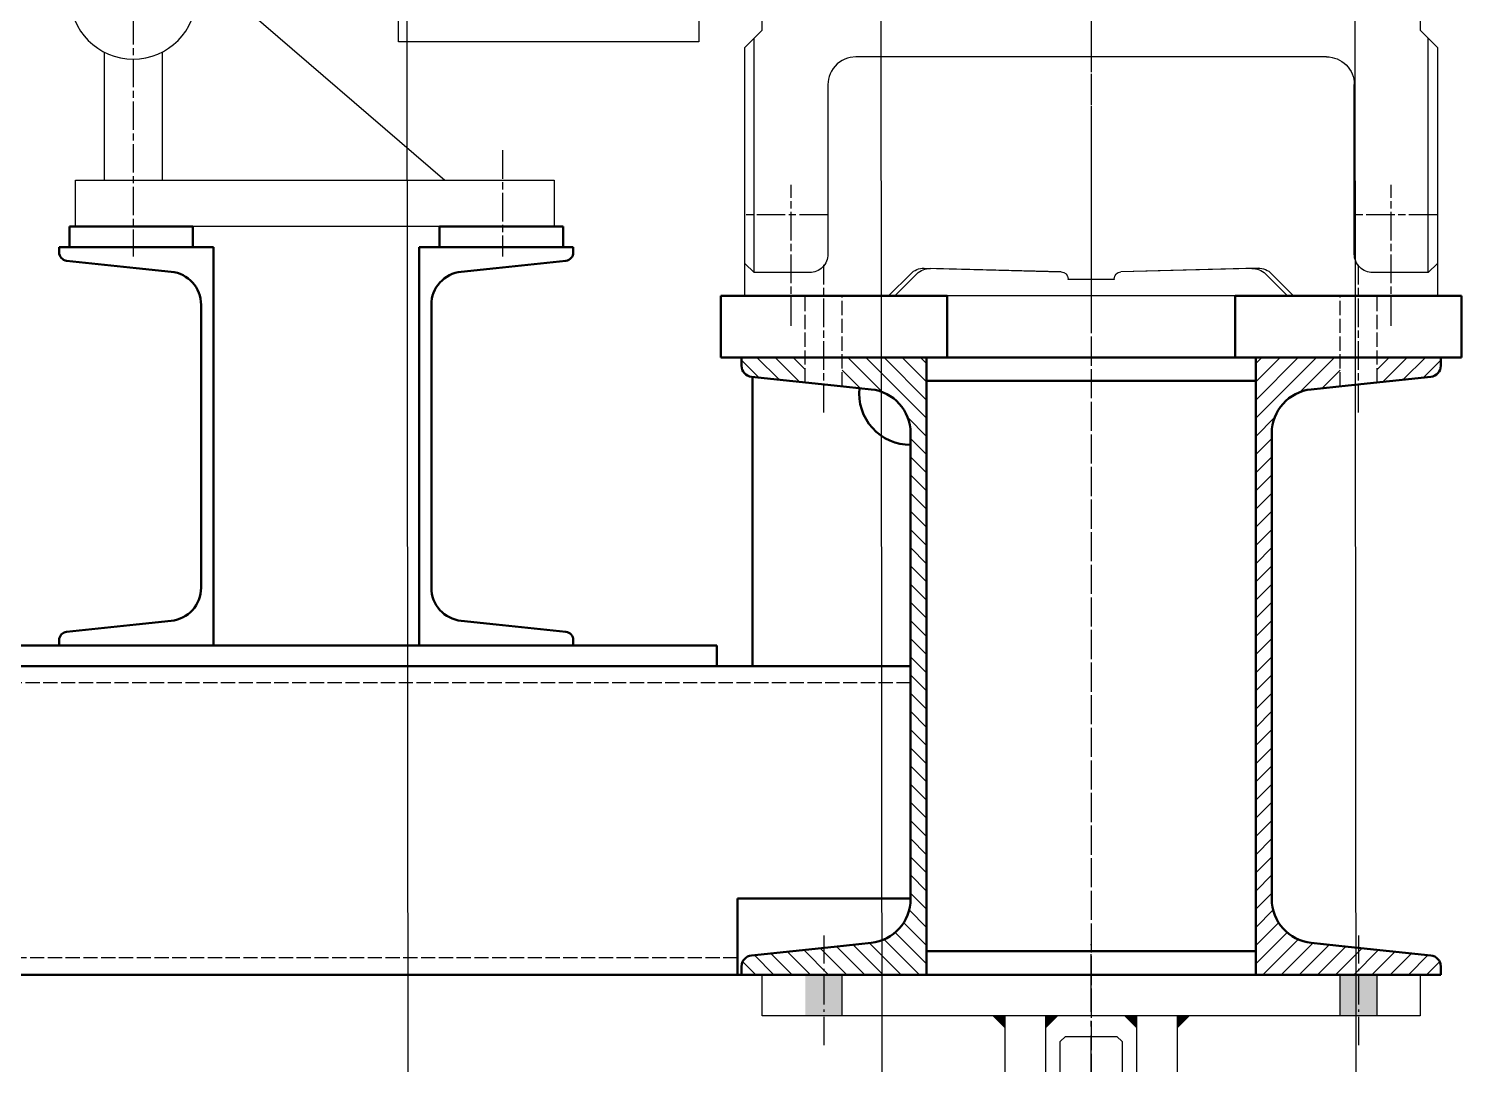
# Model space of a CAD drawing. Header units: millimetres. Extents: x -1263456 to 2767218, y -83310 to 50301.
# Drawn here: x 1099986 to 1100591, y -22327 to -21890 of the extents above; entities that cross this region are included whole.
import ezdxf

# ---------------------------------------------------------------- set-up
doc = ezdxf.new("R2010")
doc.units = ezdxf.units.MM
for name, pattern in [('AM_DIN_G_W050', [13.75, 9.75, -1.5, 1, -1.5]), ('AM_ISO02W050', [7.5, 6, -1.5]), ('AM_ISO08W050', [18, 12, -1.5, 3, -1.5]), ('gen7', [13.75, 9.75, -1.5, 1, -1.5]), ('GEN7A', [6.875, 4.75, -0.875, 0.375, -0.875])]:
    doc.linetypes.add(name, pattern=pattern)
doc.layers.get('0').update_dxf_attribs({"color": 255, "lineweight": 50})
for name, color, linetype in [('11', 7, 'Continuous'), ('3', 11, 'Continuous'), ('7', 4, 'gen7'), ('7AN', 4, 'GEN7A'), ('P-AM_7', 2, 'AM_DIN_G_W050')]:
    doc.layers.add(name, color=color, linetype=linetype)
for name, color, linetype, lineweight in [('AM_0', 7, 'Continuous', 50), ('AM_3', 6, 'AM_ISO02W050', 25), ('AM_7', 4, 'AM_ISO08W050', 25), ('AM_8', 1, 'Continuous', 25), ('P-AM_0', 7, 'Continuous', 50)]:
    doc.layers.add(name, color=color, linetype=linetype, lineweight=lineweight)

# ---------------------------------------------------------------- blocks, each defined once
blk = doc.blocks.new('gearbox with bearing')
at = {"ltscale": 2.5}
for p, q in [((-1303.85, -576.48), (-1303.85, -559.12)), ((-1026.15, -559.12), (-1026.15, -576.48)), ((-1026.15, -576.48), (-1303.85, -576.48))]:
    blk.add_line(p, q, dxfattribs=at)
for p, q in [((-1201.45, -576.48), (-1201.45, -680.62)), ((-1184.09, -615.53), (-1184.09, -576.48)), ((-1145.91, -576.48), (-1145.91, -658.92)), ((-1128.55, -680.62), (-1128.55, -576.48)), ((-1178.02, -587.33), (-1175.85, -585.16)), ((-1175.85, -585.16), (-1154.15, -585.16)), ((-1151.98, -587.33), (-1154.15, -585.16)), ((-1178.02, -911.8), (-1178.02, -587.33)), ((-1151.98, -587.33), (-1151.98, -911.8))]:
    blk.add_line(p, q)
for points in [[(-1201.45, -576.48), (-1206.66, -576.48), (-1201.45, -581.69)], [(-1184.09, -576.48), (-1184.09, -581.69), (-1178.89, -576.48)], [(-1145.91, -576.48), (-1151.12, -576.48), (-1145.91, -581.69)], [(-1128.55, -576.48), (-1128.55, -581.69), (-1123.34, -576.48)]]:
    blk.add_solid(points)
at = {"layer": '11'}
for p, q in [((-1303.82, -160.73), (-1303.82, 148.72)), ((-1026.21, 148.75), (-1026.21, -160.75)), ((-1330.6, -107.15), (-1330.6, -165.59)), ((-1551.17, -126.34), (-1437.74, -224.04)), ((-1457.23, -165.59), (-1457.23, -121.76)), ((-1311.13, -168.03), (-1303.82, -160.73)), ((-1026.21, -160.75), (-1018.92, -168.05)), ((-1330.6, -165.59), (-1457.23, -165.59)), ((-1330.6, -165.59), (-1330.6, -165.59)), ((-1330.6, -165.59), (-1330.6, -165.59)), ((-1311.13, -259.11), (-1311.13, -168.03)), ((-1307.23, -263), (-1307.23, -164.13)), ((-1022.8, -263), (-1022.8, -164.17)), ((-1018.92, -168.05), (-1018.9, -259.11)), ((-1581.42, -169.97), (-1581.42, -224.04)), ((-1557.07, -169.97), (-1557.07, -224.04)), ((-1272.17, -174.97), (-1273.08, -175.88)), ((-1271.16, -174.16), (-1272.17, -174.97)), ((-1270.09, -173.48), (-1271.16, -174.16)), ((-1268.96, -172.93), (-1270.09, -173.48)), ((-1267.81, -172.5), (-1268.96, -172.93)), ((-1266.64, -172.21), (-1267.81, -172.5)), ((-1264.37, -171.99), (-1266.64, -172.21)), ((-1264.37, -171.99), (-1264.37, -171.99)), ((-1065.66, -171.99), (-1264.37, -171.99)), ((-1275.54, -180.24), (-1275.84, -181.4)), ((-1275.12, -179.09), (-1275.54, -180.24)), ((-1274.57, -177.96), (-1275.12, -179.09)), ((-1273.88, -176.88), (-1274.57, -177.96)), ((-1273.08, -175.88), (-1273.88, -176.88)), ((-1276.01, -182.55), (-1276.06, -183.68)), ((-1276.06, -183.68), (-1276.06, -183.68)), ((-1276.06, -183.68), (-1276.06, -255.21)), ((-1275.84, -181.4), (-1276.01, -182.55)), ((-1053.97, -255.21), (-1053.97, -183.68)), ((-1593.6, -224.04), (-1391.54, -224.04)), ((-1593.6, -243.52), (-1593.6, -224.04)), ((-1391.54, -224.04), (-1391.54, -243.52)), ((-1391.54, -243.52), (-1593.6, -243.52)), ((-1311.13, -272.74), (-1311.13, -259.11)), ((-1307.23, -263), (-1311.13, -259.11)), ((-1018.9, -259.11), (-1022.8, -263)), ((-1018.9, -259.11), (-1018.9, -272.74)), ((-1283.85, -263), (-1307.23, -263)), ((-1250.47, -272.74), (-1241.16, -263.44)), ((-1238.58, -263.51), (-1247.81, -272.74)), ((-1235.45, -261.16), (-1177.6, -262.67)), ((-1177.6, -262.67), (-1232.86, -261.23)), ((-1174.76, -265.93), (-1174.76, -265.6)), ((-1155.27, -265.93), (-1174.76, -265.93)), ((-1155.27, -265.6), (-1155.27, -265.93)), ((-1094.58, -261.16), (-1152.43, -262.68)), ((-1097.17, -261.23), (-1152.43, -262.68)), ((-1082.22, -272.74), (-1091.45, -263.51)), ((-1079.57, -272.74), (-1088.87, -263.44)), ((-1022.8, -263), (-1046.18, -263)), ((-1018.9, -272.74), (-1311.13, -272.74))]:
    blk.add_line(p, q, dxfattribs=at)
at = {"layer": '11', "extrusion": (0, 0, -1)}
for centre, major_axis, start_param, end_param in [((-1569.25, -146.11), (-18.94, 18.94), 5.497787, 11.780972), ((-1065.66, -183.68), (-8.27, 8.27), 0.785352, 2.35615), ((-1283.85, -255.21), (5.51, 5.51), 0.785408, 2.356206), ((-1046.18, -255.21), (5.51, 5.51), 2.356262, 3.92706), ((-1235.65, -268.95), (5.51, 5.51), -1.570551, -0.759396), ((-1233.06, -269.02), (-5.51, 5.51), 0.000196, 0.811343), ((-1177.68, -265.6), (-2.07, 2.07), 0.811715, 2.356227), ((-1152.35, -265.6), (2.07, 2.07), 3.926916, 5.471449), ((-1096.97, -269.02), (5.51, 5.51), -0.81133, -0.000187), ((-1094.38, -268.95), (-5.51, 5.51), 0.759179, 1.570787)]:
    blk.add_ellipse(centre, major_axis=major_axis, ratio=1, start_param=start_param, end_param=end_param, dxfattribs=at)
at = {"layer": '3', "ltscale": 2.5}
for p, q in [((-1270.01, -576.48), (-1270.01, -559.12)), ((-1059.99, -576.48), (-1059.99, -559.12)), ((-1044.37, -576.48), (-1044.37, -559.12))]:
    blk.add_line(p, q, dxfattribs=at)
at = {"layer": '3'}
for points in [[(-1285.63, -559.12), (-1285.63, -576.48), (-1270.01, -559.12), (-1270.01, -576.48)], [(-1059.99, -559.12), (-1059.99, -576.48), (-1044.37, -559.12), (-1044.37, -576.48)]]:
    blk.add_solid(points, dxfattribs=at)
at = {"layer": '7', "ltscale": 2.5}
blk.add_line((-1165, -677.9), (-1165, -546.29), dxfattribs=at)
at = {"layer": '7AN', "ltscale": 2.5}
for p, q in [((-1277.82, -542.56), (-1277.82, -589.17)), ((-1052.18, -542.56), (-1052.18, -589.17))]:
    blk.add_line(p, q, dxfattribs=at)
at = {"layer": 'AM_0'}
for p, q in [((-1596.15, -243.52), (-1596.15, -252.2)), ((-1544.08, -243.52), (-1596.15, -243.52)), ((-1544.08, -252.2), (-1544.08, -243.52)), ((-1439.94, -252.2), (-1439.94, -243.52)), ((-1439.94, -243.52), (-1387.87, -243.52)), ((-1387.87, -243.52), (-1387.87, -252.2)), ((-1535.4, -252.2), (-1600.49, -252.2)), ((-1600.49, -252.2), (-1600.49, -254.47)), ((-1596.15, -252.2), (-1544.08, -252.2)), ((-1535.4, -420.27), (-1535.4, -252.2)), ((-1448.62, -420.27), (-1448.62, -252.2)), ((-1448.62, -252.2), (-1383.53, -252.2)), ((-1387.87, -252.2), (-1439.94, -252.2)), ((-1383.53, -252.2), (-1383.53, -254.47)), ((-1597.34, -257.96), (-1567.95, -261.05)), ((-1386.68, -257.96), (-1416.08, -261.05)), ((-1567.95, -261.05), (-1553.2, -262.6)), ((-1416.08, -261.05), (-1430.82, -262.6)), ((-1540.61, -276.58), (-1540.61, -366.03)), ((-1443.41, -276.58), (-1443.41, -366.03)), ((-1321.21, -298.78), (-1321.21, -272.74)), ((-1321.21, -272.74), (-1321.21, -272.74)), ((-1321.21, -272.74), (-1225.75, -272.74)), ((-1225.75, -298.78), (-1225.75, -272.74)), ((-1104.25, -298.78), (-1104.25, -272.74)), ((-1017.47, -272.74), (-1104.25, -272.74)), ((-1008.79, -272.74), (-1095.57, -272.74)), ((-1008.79, -298.78), (-1008.79, -272.74)), ((-1321.21, -298.78), (-1008.79, -298.78)), ((-1234.43, -298.78), (-1312.53, -298.78)), ((-1312.53, -298.78), (-1312.53, -302.3)), ((-1234.43, -559.12), (-1234.43, -298.78)), ((-1095.57, -559.12), (-1095.57, -298.78)), ((-1095.57, -298.78), (-1017.47, -298.78)), ((-1017.47, -298.78), (-1017.47, -302.3)), ((-1308.37, -306.91), (-1273.48, -310.58)), ((-1307.94, -306.96), (-1307.94, -428.95)), ((-1021.63, -306.91), (-1056.52, -310.58)), ((-1273.48, -310.58), (-1257.82, -312.23)), ((-1234.43, -308.67), (-1095.57, -308.67)), ((-1056.52, -310.58), (-1072.18, -312.23)), ((-1241.19, -330.7), (-1241.19, -407.26)), ((-1088.81, -330.7), (-1088.81, -428.95)), ((-1540.61, -366.03), (-1540.61, -395.89)), ((-1443.41, -366.03), (-1443.41, -395.89)), ((-1553.2, -409.87), (-1567.95, -411.42)), ((-1430.82, -409.87), (-1416.08, -411.42)), ((-1241.19, -407.26), (-1241.19, -527.21)), ((-1567.95, -411.42), (-1597.34, -414.51)), ((-1416.08, -411.42), (-1386.68, -414.51)), ((-1322.94, -420.27), (-1934.71, -420.27)), ((-1600.49, -418.01), (-1600.49, -420.27)), ((-1600.49, -420.27), (-1535.4, -420.27)), ((-1383.53, -420.27), (-1448.62, -420.27)), ((-1383.53, -418.01), (-1383.53, -420.27)), ((-1322.94, -428.95), (-1322.94, -420.27)), ((-1241.19, -428.95), (-1934.71, -428.95)), ((-1088.81, -428.95), (-1088.81, -527.21)), ((-1314.26, -527.01), (-1314.26, -559.12)), ((-1241.19, -527.01), (-1314.26, -527.01)), ((-1273.48, -547.32), (-1308.37, -550.99)), ((-1257.82, -545.68), (-1273.48, -547.32)), ((-1234.43, -549.23), (-1095.57, -549.23)), ((-1072.18, -545.68), (-1056.52, -547.32)), ((-1056.52, -547.32), (-1021.63, -550.99)), ((-1312.53, -555.61), (-1312.53, -559.12)), ((-1017.47, -555.61), (-1017.47, -559.12)), ((-1309.93, -559.12), (-1878.3, -559.12)), ((-1312.53, -559.12), (-1234.43, -559.12)), ((-1234.43, -559.12), (-1095.57, -559.12)), ((-1017.47, -559.12), (-1095.57, -559.12))]:
    blk.add_line(p, q, dxfattribs=at)
for centre, radius, start, end in [((-1596.97, -254.47), 3.51, 180, 264), ((-1387.05, -254.47), 3.51, 276, 0), ((-1554.67, -276.58), 14.06, 0, 84), ((-1429.36, -276.58), 14.06, 96, 180), ((-1307.89, -302.3), 4.64, 180, 264), ((-1022.11, -302.3), 4.64, 276, 0), ((-1241.19, -313.97), 21.7, 174, 270), ((-1259.77, -330.7), 18.57, 0, 84), ((-1070.23, -330.7), 18.57, 96, 180), ((-1554.67, -395.89), 14.06, 276, 0), ((-1429.36, -395.89), 14.06, 180, 264), ((-1596.97, -418.01), 3.51, 96, 180), ((-1387.05, -418.01), 3.51, 0, 84), ((-1259.77, -527.21), 18.57, 276, 0), ((-1070.23, -527.21), 18.57, 180, 264), ((-1307.89, -555.61), 4.64, 96, 180), ((-1022.11, -555.61), 4.64, 0, 84)]:
    blk.add_arc(centre, radius, start, end, dxfattribs=at)
at = {"layer": 'AM_3'}
for p, q in [((-1285.63, -309.3), (-1285.63, -272.74)), ((-1270.01, -310.95), (-1270.01, -272.74)), ((-1059.99, -310.95), (-1059.99, -272.74)), ((-1044.37, -309.3), (-1044.37, -272.74)), ((-1241.19, -436.07), (-1878.3, -436.07)), ((-1314.26, -552.01), (-1878.3, -552.01))]:
    blk.add_line(p, q, dxfattribs=at)
at = {"layer": 'AM_7'}
for p, q in [((-1569.25, -28.83), (-1569.25, -256.19)), ((-1165, -107.15), (-1165, -285.41)), ((-1413.39, -211.38), (-1413.39, -256.19)), ((-1291.63, -285.41), (-1291.63, -225.99)), ((-1038.37, -285.41), (-1038.37, -225.99)), ((-1276.06, -238.65), (-1311.13, -238.65)), ((-1018.91, -238.65), (-1053.97, -238.65)), ((-1277.82, -321.94), (-1277.82, -259.73)), ((-1052.18, -321.94), (-1052.18, -259.73))]:
    blk.add_line(p, q, dxfattribs=at)
at = {"layer": 'AM_8'}
for p, q in [((-1305.27, -307.24), (-1312.53, -299.98)), ((-1296.7, -308.14), (-1306.06, -298.78)), ((-1288.13, -309.04), (-1298.39, -298.78)), ((-1285.63, -303.87), (-1290.72, -298.78)), ((-1253.14, -313.34), (-1267.71, -298.78)), ((-1234.43, -324.39), (-1260.04, -298.78)), ((-1234.43, -316.72), (-1252.37, -298.78)), ((-1234.43, -309.05), (-1244.7, -298.78)), ((-1234.43, -301.38), (-1237.03, -298.78)), ((-1095.57, -301.38), (-1092.97, -298.78)), ((-1095.57, -309.05), (-1085.3, -298.78)), ((-1095.57, -316.72), (-1077.63, -298.78)), ((-1095.57, -324.39), (-1069.96, -298.78)), ((-1076.86, -313.34), (-1062.29, -298.78)), ((-1044.37, -303.87), (-1039.28, -298.78)), ((-1041.87, -309.04), (-1031.61, -298.78)), ((-1033.3, -308.14), (-1023.94, -298.78)), ((-1024.73, -307.24), (-1017.47, -299.98)), ((-1262.42, -311.74), (-1270.01, -304.15)), ((-1067.58, -311.74), (-1059.99, -304.15)), ((-1234.43, -332.06), (-1242.41, -324.08)), ((-1095.57, -332.06), (-1087.59, -324.08)), ((-1234.43, -339.73), (-1241.19, -332.97)), ((-1095.57, -339.73), (-1088.81, -332.97)), ((-1234.43, -347.41), (-1241.19, -340.64)), ((-1095.57, -347.41), (-1088.81, -340.64)), ((-1234.43, -355.08), (-1241.19, -348.31)), ((-1095.57, -355.08), (-1088.81, -348.31)), ((-1234.43, -362.75), (-1241.19, -355.98)), ((-1095.57, -362.75), (-1088.81, -355.98)), ((-1234.43, -370.42), (-1241.19, -363.65)), ((-1095.57, -370.42), (-1088.81, -363.65)), ((-1234.43, -378.09), (-1241.19, -371.32)), ((-1095.57, -378.09), (-1088.81, -371.32)), ((-1234.43, -385.76), (-1241.19, -378.99)), ((-1095.57, -385.76), (-1088.81, -378.99)), ((-1234.43, -393.43), (-1241.19, -386.66)), ((-1095.57, -393.43), (-1088.81, -386.66)), ((-1234.43, -401.1), (-1241.19, -394.33)), ((-1095.57, -401.1), (-1088.81, -394.33)), ((-1234.43, -408.77), (-1241.19, -402)), ((-1095.57, -408.77), (-1088.81, -402)), ((-1234.43, -416.44), (-1241.19, -409.67)), ((-1095.57, -416.44), (-1088.81, -409.67)), ((-1234.43, -424.11), (-1241.19, -417.34)), ((-1095.57, -424.11), (-1088.81, -417.34)), ((-1234.43, -431.78), (-1241.19, -425.01)), ((-1095.57, -431.78), (-1088.81, -425.01)), ((-1234.43, -439.45), (-1241.19, -432.68)), ((-1095.57, -439.45), (-1088.81, -432.68)), ((-1234.43, -447.12), (-1241.19, -440.35)), ((-1095.57, -447.12), (-1088.81, -440.35)), ((-1234.43, -454.79), (-1241.19, -448.02)), ((-1095.57, -454.79), (-1088.81, -448.02)), ((-1234.43, -462.46), (-1241.19, -455.69)), ((-1095.57, -462.46), (-1088.81, -455.69)), ((-1234.43, -470.13), (-1241.19, -463.36)), ((-1095.57, -470.13), (-1088.81, -463.36)), ((-1234.43, -477.8), (-1241.19, -471.03)), ((-1095.57, -477.8), (-1088.81, -471.03)), ((-1234.43, -485.47), (-1241.19, -478.7)), ((-1095.57, -485.47), (-1088.81, -478.7)), ((-1234.43, -493.14), (-1241.19, -486.38)), ((-1095.57, -493.14), (-1088.81, -486.38)), ((-1234.43, -500.81), (-1241.19, -494.05)), ((-1095.57, -500.81), (-1088.81, -494.05)), ((-1234.43, -508.49), (-1241.19, -501.72)), ((-1095.57, -508.49), (-1088.81, -501.72)), ((-1234.43, -516.16), (-1241.19, -509.39)), ((-1095.57, -516.16), (-1088.81, -509.39)), ((-1234.43, -523.83), (-1241.19, -517.06)), ((-1095.57, -523.83), (-1088.81, -517.06)), ((-1234.43, -531.5), (-1241.19, -524.73)), ((-1095.57, -531.5), (-1088.81, -524.73)), ((-1234.43, -539.17), (-1241.78, -531.82)), ((-1095.57, -539.17), (-1088.22, -531.82)), ((-1234.43, -546.84), (-1244.09, -537.17)), ((-1095.57, -546.84), (-1085.91, -537.17)), ((-1234.43, -554.51), (-1247.65, -541.28)), ((-1095.57, -554.51), (-1082.35, -541.28)), ((-1291.17, -559.12), (-1300.17, -550.13)), ((-1283.5, -559.12), (-1293.23, -549.4)), ((-1275.83, -559.12), (-1286.29, -548.67)), ((-1268.16, -559.12), (-1279.35, -547.94)), ((-1260.49, -559.12), (-1272.41, -547.21)), ((-1252.82, -559.12), (-1265.47, -546.48)), ((-1245.15, -559.12), (-1258.52, -545.75)), ((-1237.48, -559.12), (-1252.36, -544.24)), ((-1092.52, -559.12), (-1077.64, -544.24)), ((-1084.85, -559.12), (-1071.48, -545.75)), ((-1077.18, -559.12), (-1064.53, -546.48)), ((-1069.51, -559.12), (-1057.59, -547.21)), ((-1061.84, -559.12), (-1050.65, -547.94)), ((-1054.17, -559.12), (-1043.71, -548.67)), ((-1046.5, -559.12), (-1036.77, -549.4)), ((-1038.83, -559.12), (-1029.83, -550.13)), ((-1306.51, -559.12), (-1312.06, -553.58)), ((-1298.84, -559.12), (-1307.11, -550.86)), ((-1031.16, -559.12), (-1022.89, -550.86)), ((-1023.49, -559.12), (-1017.94, -553.58))]:
    blk.add_line(p, q, dxfattribs=at)
at = {"layer": 'P-AM_0'}
blk.add_line((-1303.85, -559.12), (-1026.15, -559.12), dxfattribs=at)
at = {"layer": 'P-AM_7'}
for p, q in [((-1165, 150), (-1165, -1020)), ((-1165, 147.53), (-1165, -844.54))]:
    blk.add_line(p, q, dxfattribs=at)
blk = doc.blocks.new('gbe')
at = {"layer": '11'}
blk.add_blockref('gearbox with bearing', (0, 0), dxfattribs=at)
blk = doc.blocks.new('Bucket elevator123451')
at = {"layer": 'AM_0'}
blk.add_blockref('gbe', (1126599.53, -20429.72), dxfattribs=at)
blk = doc.blocks.new('wew1333')
at = {"layer": 'AM_8'}
for p, q in [((348206.69, 123406.73, 0.11), (348217.23, 112000.69, 0)), ((348406.69, 123406.73, 0.11), (348417.23, 111928.07, 0)), ((348606.69, 123406.73, 0.11), (348617.23, 111845.39, 0))]:
    blk.add_line(p, q, dxfattribs=at)

msp = doc.modelspace()

# ---------------------------------------------------------------- block references
at = {"layer": 'AM_0'}
for name, p in [('wew1333', (751933.6, -139327.08, 0)), ('Bucket elevator123451', (-25000, -1300, 0.09))]:
    msp.add_blockref(name, p, dxfattribs=at)

doc.saveas('drawing.dxf')
